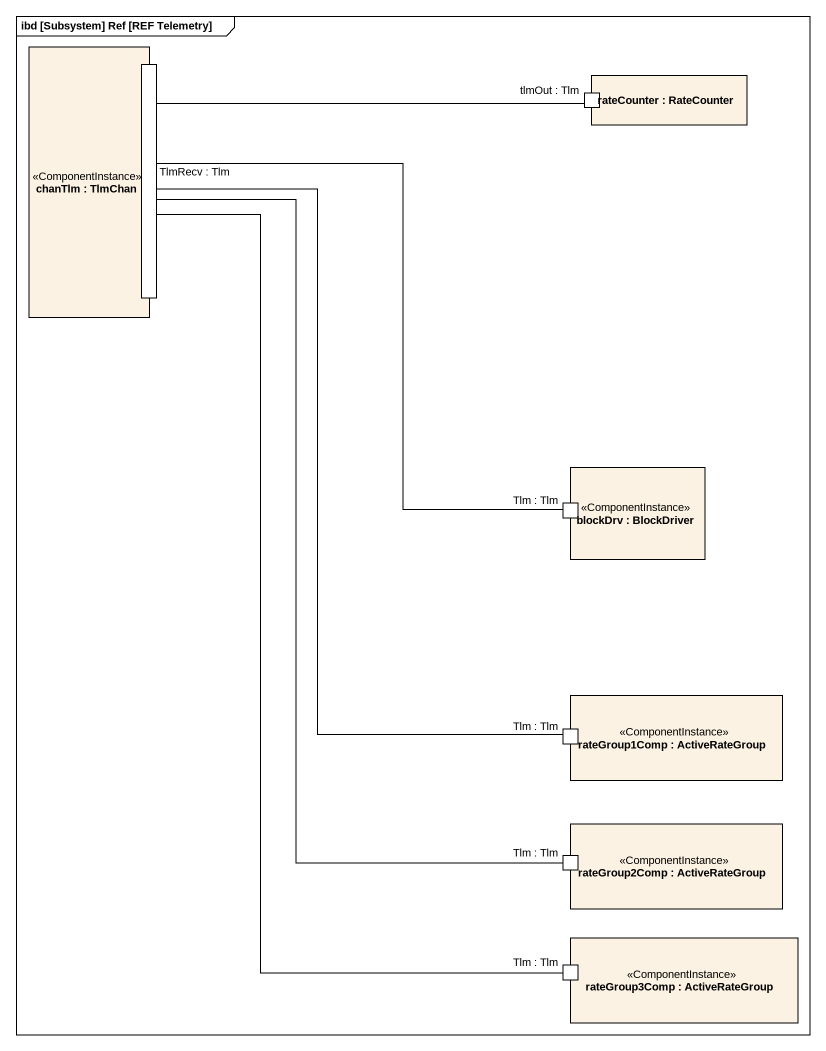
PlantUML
@startuml
mainframe ibd [Subsystem] Ref [REF Telemetry]
rectangle "chanTlm : TlmChan" as chanTlm <<ComponentInstance>> {
  port "TlmRecv : Tlm" as TlmRecv_Tlm
}
rectangle "rateCounter : RateCounter" as rateCounter {
  port "tlmOut : Tlm" as tlmOut_Tlm
}
rectangle "blockDrv : BlockDriver" as blockDrv <<ComponentInstance>> {
  port "Tlm : Tlm" as Tlm_Tlm
}
rectangle "rateGroup1Comp : ActiveRateGroup" as rateGroup1Comp <<ComponentInstance>> {
  port "Tlm : Tlm" as Tlm_Tlm_2
}
rectangle "rateGroup2Comp : ActiveRateGroup" as rateGroup2Comp <<ComponentInstance>> {
  port "Tlm : Tlm" as Tlm_Tlm_3
}
rectangle "rateGroup3Comp : ActiveRateGroup" as rateGroup3Comp <<ComponentInstance>> {
  port "Tlm : Tlm" as Tlm_Tlm_4
}
tlmOut_Tlm -left- TlmRecv_Tlm
Tlm_Tlm -up- TlmRecv_Tlm
Tlm_Tlm_2 -up- TlmRecv_Tlm
Tlm_Tlm_3 -up- TlmRecv_Tlm
Tlm_Tlm_4 -up- TlmRecv_Tlm
@enduml
